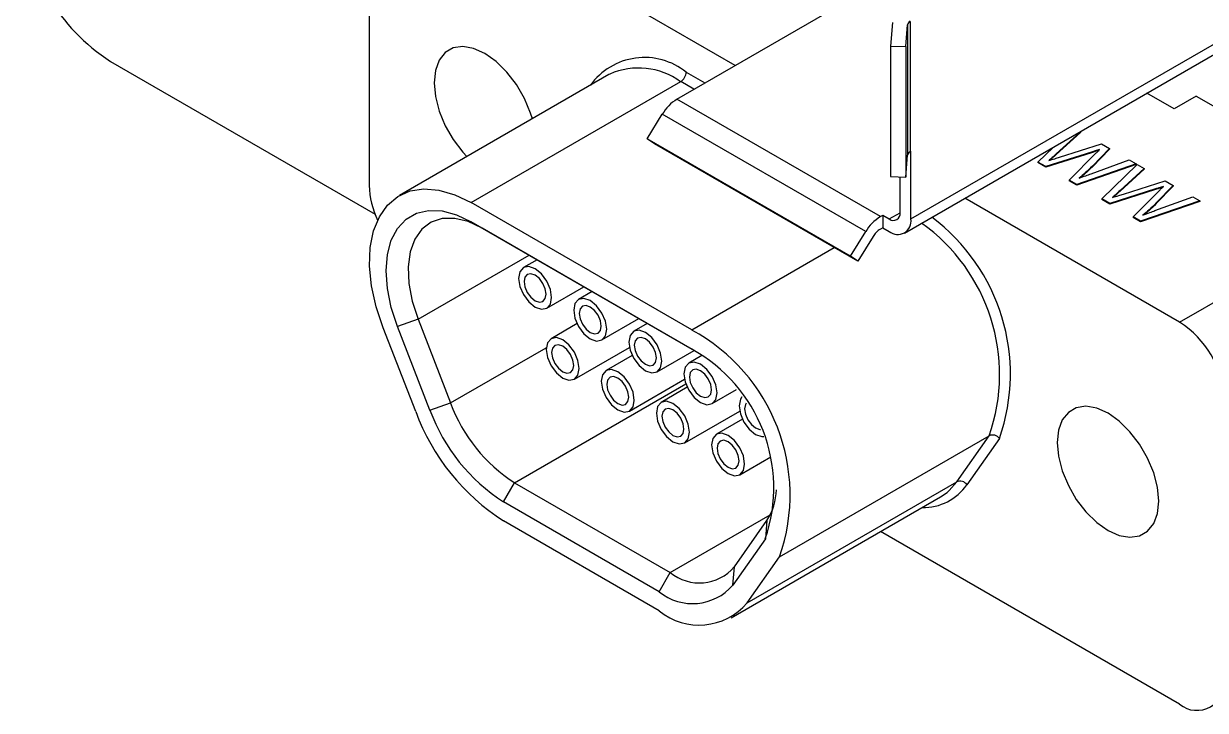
# Model space of a CAD drawing. Header units: millimetres. Extents: x 43 to 185, y 122 to 254.
# Drawn here: x 117.43 to 136.68, y 216 to 227.19 of the extents above; entities that cross this region are included whole.
import ezdxf

# ---------------------------------------------------------------- set-up
doc = ezdxf.new("R2010")
doc.units = ezdxf.units.MM

msp = doc.modelspace()

# ---------------------------------------------------------------- linework, layer by layer
at = {"color": 7, "linetype": 'Continuous', "lineweight": 25}
for p, q in [((129.023, 226.503), (123.779, 229.531)), ((123.061, 229.116), (123.061, 224.553)), ((131.886, 224.005), (139.664, 228.495)), ((131.782, 223.776), (139.561, 228.266)), ((128.075, 225.956), (131.693, 228.045)), ((131.583, 227.205), (131.554, 226.818)), ((131.804, 226.811), (131.83, 227.166)), ((131.83, 227.166), (131.83, 225.043)), ((131.874, 227.223), (131.874, 225.1)), ((131.554, 226.818), (131.554, 224.695)), ((131.554, 226.818), (131.804, 226.811)), ((131.804, 226.811), (131.804, 224.688)), ((118.848, 226.57), (123.157, 224.083)), ((126.965, 226.356), (123.553, 224.386)), ((126.98, 226.365), (126.965, 226.356)), ((128.225, 226.396), (128.531, 226.219)), ((124.722, 224.271), (128.135, 226.241)), ((128.351, 226.116), (128.135, 226.241)), ((136.172, 225.798), (135.729, 226.054)), ((136.531, 226.005), (136.172, 225.798)), ((136.531, 226.005), (139.585, 224.243)), ((131.387, 224.043), (128.075, 225.956)), ((127.59, 225.309), (127.835, 225.71)), ((131.148, 223.798), (127.835, 225.71)), ((134.645, 225.425), (134.251, 225.066)), ((134.645, 225.415), (134.251, 225.055)), ((134.642, 225.427), (134.645, 225.425)), ((134.645, 225.425), (134.645, 225.415)), ((130.903, 223.397), (127.59, 225.309)), ((127.71, 225.228), (127.59, 225.309)), ((131.023, 223.315), (127.71, 225.228)), ((134.307, 225.011), (134.987, 225.228)), ((134.987, 225.228), (135.118, 225.152)), ((131.804, 224.688), (131.83, 225.043)), ((131.874, 225.1), (131.886, 225.107)), ((131.886, 224.005), (131.886, 225.107)), ((133.954, 224.932), (134.206, 225.175)), ((134.828, 225.095), (134.083, 224.858)), ((134.828, 225.084), (134.083, 224.847)), ((134.251, 225.066), (134.251, 225.055)), ((134.465, 224.637), (134.894, 225.071)), ((134.828, 225.095), (134.828, 225.084)), ((135.118, 225.152), (134.841, 224.865)), ((135.118, 225.142), (134.841, 224.854)), ((135.118, 225.152), (135.118, 225.142)), ((134.083, 224.858), (133.954, 224.932)), ((133.954, 224.932), (133.954, 224.922)), ((134.083, 224.847), (133.954, 224.922)), ((134.083, 224.858), (134.083, 224.847)), ((135.552, 224.901), (134.585, 224.568)), ((135.552, 224.891), (134.585, 224.557)), ((134.821, 224.741), (135.44, 224.966)), ((134.841, 224.865), (134.841, 224.854)), ((134.994, 224.332), (135.572, 224.89)), ((135.684, 224.825), (135.291, 224.466)), ((135.684, 224.815), (135.291, 224.455)), ((135.44, 224.966), (135.552, 224.901)), ((135.552, 224.901), (135.552, 224.891)), ((135.572, 224.89), (135.684, 224.825)), ((135.684, 224.825), (135.684, 224.815)), ((131.554, 224.695), (131.804, 224.688)), ((131.709, 224.107), (131.709, 224.691)), ((134.585, 224.568), (134.465, 224.637)), ((134.465, 224.637), (134.465, 224.627)), ((134.585, 224.557), (134.465, 224.627)), ((135.347, 224.411), (136.027, 224.627)), ((136.027, 224.627), (136.158, 224.552)), ((134.585, 224.568), (134.585, 224.557)), ((135.868, 224.494), (135.123, 224.257)), ((135.868, 224.484), (135.123, 224.247)), ((135.291, 224.466), (135.291, 224.455)), ((135.505, 224.037), (135.934, 224.471)), ((135.868, 224.494), (135.868, 224.484)), ((136.158, 224.552), (135.881, 224.265)), ((136.158, 224.541), (135.881, 224.254)), ((136.158, 224.552), (136.158, 224.541)), ((128.314, 222.197), (124.722, 224.271)), ((136.262, 222.324), (132.765, 224.343)), ((135.123, 224.257), (134.994, 224.332)), ((134.994, 224.332), (134.994, 224.321)), ((135.123, 224.247), (134.994, 224.321)), ((135.123, 224.257), (135.123, 224.247)), ((136.592, 224.301), (135.625, 223.968)), ((136.592, 224.291), (135.625, 223.957)), ((135.86, 224.14), (136.479, 224.366)), ((135.881, 224.265), (135.881, 224.254)), ((136.262, 222.324), (139.585, 224.243)), ((136.479, 224.366), (136.592, 224.301)), ((136.592, 224.301), (136.592, 224.291)), ((131.387, 224.043), (131.426, 224.066)), ((131.426, 224.066), (131.426, 223.862)), ((131.426, 224.066), (131.532, 224.005)), ((131.532, 224.005), (131.709, 224.107)), ((124.722, 223.959), (128.314, 221.886)), ((124.902, 223.856), (124.722, 223.959)), ((128.323, 221.881), (124.902, 223.856)), ((131.426, 223.862), (131.387, 223.839)), ((131.426, 223.862), (131.532, 223.801)), ((135.625, 223.968), (135.505, 224.037)), ((135.505, 224.037), (135.505, 224.026)), ((135.625, 223.957), (135.505, 224.026)), ((135.625, 223.968), (135.625, 223.957)), ((130.903, 223.397), (131.148, 223.798)), ((131.268, 223.717), (131.023, 223.315)), ((128.314, 222.197), (130.637, 223.538)), ((123.858, 222.371), (125.666, 223.414)), ((125.795, 223.34), (125.574, 223.212)), ((131.023, 223.315), (130.903, 223.397)), ((125.955, 222.552), (126.557, 222.9)), ((126.693, 222.822), (126.472, 222.693)), ((123.858, 222.371), (123.523, 222.253)), ((123.858, 222.371), (124.387, 221.008)), ((126.853, 222.034), (127.455, 222.382)), ((123.819, 220.869), (123.29, 222.232)), ((124.052, 220.89), (123.523, 222.253)), ((126.447, 222.3), (126.023, 222.055)), ((127.591, 222.303), (127.37, 222.175)), ((124.387, 221.008), (125.945, 221.907)), ((126.404, 221.395), (127.3, 221.912)), ((127.345, 221.781), (126.921, 221.536)), ((127.751, 221.515), (128.353, 221.863)), ((128.48, 221.779), (128.268, 221.657)), ((127.302, 220.876), (128.198, 221.394)), ((125.431, 219.709), (128.22, 221.319)), ((128.243, 221.263), (127.819, 221.018)), ((128.649, 220.997), (129.044, 221.225)), ((124.052, 220.89), (124.387, 221.008)), ((128.2, 220.358), (129.096, 220.876)), ((129.141, 220.744), (128.717, 220.499)), ((129.747, 218.505), (133.159, 220.475)), ((132.631, 219.722), (133.159, 220.475)), ((133.327, 220.43), (132.798, 219.677)), ((129.098, 219.839), (129.602, 220.131)), ((125.251, 219.398), (125.431, 219.709)), ((125.431, 219.709), (127.965, 218.246)), ((129.218, 217.752), (132.631, 219.722)), ((128.955, 217.508), (132.368, 219.478)), ((127.786, 217.935), (125.251, 219.398)), ((127.786, 217.624), (125.251, 219.087)), ((127.965, 218.246), (129.594, 219.186)), ((129.009, 218.34), (129.538, 219.092)), ((129.538, 219.092), (129.514, 218.795)), ((136.262, 216.102), (131.391, 218.914)), ((129.514, 218.795), (128.985, 218.042)), ((129.218, 217.752), (129.747, 218.505)), ((128.985, 218.042), (129.009, 218.34)), ((127.786, 217.935), (127.965, 218.246))]:
    msp.add_line(p, q, dxfattribs=at)
at = {"color": 7, "linetype": 'Continuous', "lineweight": 25, "flags": 128}
for points in [[(125.72, 225.637), (125.691, 225.73), (125.593, 225.967), (125.462, 226.194), (125.305, 226.398), (125.131, 226.57), (124.947, 226.7), (124.763, 226.782), (124.588, 226.812), (124.432, 226.789), (124.301, 226.713), (124.202, 226.589), (124.141, 226.423), (124.121, 226.222), (124.141, 225.998), (124.202, 225.761), (124.301, 225.524), (124.432, 225.297), (124.588, 225.093), (124.654, 225.022)], [(123.29, 222.232), (123.176, 222.576), (123.102, 222.914), (123.069, 223.238), (123.08, 223.539), (123.133, 223.809), (123.228, 224.042), (123.361, 224.231), (123.529, 224.372), (123.729, 224.461), (123.954, 224.496), (124.198, 224.475), (124.457, 224.399), (124.722, 224.271)], [(123.523, 222.253), (123.421, 222.565), (123.359, 222.87), (123.338, 223.16), (123.359, 223.425), (123.421, 223.658), (123.523, 223.852), (123.662, 224.001), (123.832, 224.099), (124.03, 224.145), (124.249, 224.136), (124.482, 224.074), (124.722, 223.959)], [(124.902, 223.856), (124.674, 223.962), (124.454, 224.015), (124.25, 224.011), (124.07, 223.951), (123.92, 223.838), (123.806, 223.675), (123.731, 223.468), (123.698, 223.225), (123.709, 222.955), (123.763, 222.666), (123.858, 222.371)], [(126.033, 222.726), (126.013, 222.857), (125.955, 222.992), (125.867, 223.11), (125.764, 223.193), (125.661, 223.229), (125.574, 223.212), (125.515, 223.145), (125.495, 223.037), (125.515, 222.907), (125.574, 222.772), (125.661, 222.654), (125.764, 222.571), (125.867, 222.535), (125.955, 222.552), (126.013, 222.619), (126.033, 222.726)], [(125.944, 222.778), (125.93, 222.865), (125.891, 222.955), (125.833, 223.034), (125.764, 223.089), (125.695, 223.113), (125.637, 223.102), (125.598, 223.057), (125.584, 222.986), (125.598, 222.898), (125.637, 222.809), (125.695, 222.73), (125.764, 222.674), (125.833, 222.651), (125.891, 222.662), (125.93, 222.707), (125.944, 222.778)], [(126.931, 222.208), (126.911, 222.339), (126.853, 222.473), (126.765, 222.591), (126.662, 222.675), (126.559, 222.71), (126.472, 222.693), (126.413, 222.626), (126.393, 222.519), (126.413, 222.388), (126.472, 222.253), (126.559, 222.136), (126.662, 222.052), (126.765, 222.017), (126.853, 222.034), (126.911, 222.101), (126.931, 222.208)], [(126.842, 222.26), (126.828, 222.347), (126.789, 222.437), (126.731, 222.515), (126.662, 222.571), (126.593, 222.595), (126.535, 222.583), (126.496, 222.539), (126.482, 222.467), (126.496, 222.38), (126.535, 222.29), (126.593, 222.212), (126.662, 222.156), (126.731, 222.132), (126.789, 222.143), (126.828, 222.188), (126.842, 222.26)], [(127.829, 221.69), (127.809, 221.82), (127.751, 221.955), (127.663, 222.073), (127.56, 222.156), (127.457, 222.192), (127.37, 222.175), (127.311, 222.108), (127.291, 222.001), (127.311, 221.87), (127.37, 221.735), (127.457, 221.617), (127.56, 221.534), (127.663, 221.498), (127.751, 221.515), (127.809, 221.582), (127.829, 221.69)], [(126.482, 221.569), (126.462, 221.7), (126.404, 221.835), (126.316, 221.953), (126.213, 222.036), (126.11, 222.072), (126.023, 222.055), (125.964, 221.987), (125.944, 221.88), (125.964, 221.749), (126.023, 221.615), (126.11, 221.497), (126.213, 221.414), (126.316, 221.378), (126.404, 221.395), (126.462, 221.462), (126.482, 221.569)], [(126.393, 221.621), (126.379, 221.708), (126.34, 221.798), (126.282, 221.877), (126.213, 221.932), (126.144, 221.956), (126.086, 221.945), (126.047, 221.9), (126.033, 221.828), (126.047, 221.741), (126.086, 221.651), (126.144, 221.573), (126.213, 221.517), (126.282, 221.493), (126.34, 221.505), (126.379, 221.549), (126.393, 221.621)], [(127.74, 221.741), (127.726, 221.829), (127.687, 221.918), (127.629, 221.997), (127.56, 222.052), (127.491, 222.076), (127.433, 222.065), (127.394, 222.02), (127.38, 221.949), (127.394, 221.861), (127.433, 221.772), (127.491, 221.693), (127.56, 221.638), (127.629, 221.614), (127.687, 221.625), (127.726, 221.67), (127.74, 221.741)], [(127.38, 221.051), (127.36, 221.182), (127.302, 221.316), (127.214, 221.434), (127.111, 221.517), (127.008, 221.553), (126.921, 221.536), (126.862, 221.469), (126.842, 221.362), (126.862, 221.231), (126.921, 221.096), (127.008, 220.978), (127.111, 220.895), (127.214, 220.859), (127.302, 220.876), (127.36, 220.943), (127.38, 221.051)], [(128.728, 221.171), (128.707, 221.302), (128.649, 221.437), (128.561, 221.555), (128.458, 221.638), (128.355, 221.674), (128.268, 221.657), (128.209, 221.589), (128.189, 221.482), (128.209, 221.351), (128.268, 221.217), (128.355, 221.099), (128.458, 221.016), (128.561, 220.98), (128.649, 220.997), (128.707, 221.064), (128.728, 221.171)], [(128.638, 221.223), (128.624, 221.31), (128.585, 221.4), (128.527, 221.479), (128.458, 221.534), (128.389, 221.558), (128.331, 221.547), (128.292, 221.502), (128.278, 221.43), (128.292, 221.343), (128.331, 221.253), (128.389, 221.175), (128.458, 221.119), (128.527, 221.095), (128.585, 221.107), (128.624, 221.151), (128.638, 221.223)], [(127.291, 221.103), (127.277, 221.19), (127.238, 221.28), (127.18, 221.358), (127.111, 221.414), (127.042, 221.437), (126.984, 221.426), (126.945, 221.381), (126.931, 221.31), (126.945, 221.223), (126.984, 221.133), (127.042, 221.054), (127.111, 220.999), (127.18, 220.975), (127.238, 220.986), (127.277, 221.031), (127.291, 221.103)], [(128.278, 220.532), (128.258, 220.663), (128.2, 220.798), (128.112, 220.916), (128.009, 220.999), (127.906, 221.035), (127.819, 221.018), (127.76, 220.951), (127.74, 220.843), (127.76, 220.712), (127.819, 220.578), (127.906, 220.46), (128.009, 220.377), (128.112, 220.341), (128.2, 220.358), (128.258, 220.425), (128.278, 220.532)], [(129.13, 221.108), (129.107, 221.071), (129.087, 220.964), (129.107, 220.833), (129.166, 220.698), (129.253, 220.58), (129.356, 220.497), (129.459, 220.461), (129.487, 220.461)], [(129.201, 221.003), (129.19, 220.983), (129.177, 220.912), (129.19, 220.825), (129.229, 220.735), (129.287, 220.656), (129.356, 220.601), (129.425, 220.577), (129.436, 220.576)], [(128.189, 220.584), (128.175, 220.671), (128.136, 220.761), (128.078, 220.84), (128.009, 220.895), (127.94, 220.919), (127.882, 220.908), (127.843, 220.863), (127.829, 220.791), (127.843, 220.704), (127.882, 220.614), (127.94, 220.536), (128.009, 220.48), (128.078, 220.456), (128.136, 220.468), (128.175, 220.513), (128.189, 220.584)], [(135.921, 219.41), (135.9, 219.635), (135.839, 219.872), (135.74, 220.109), (135.61, 220.336), (135.453, 220.54), (135.278, 220.711), (135.095, 220.841), (134.911, 220.924), (134.736, 220.954), (134.579, 220.931), (134.449, 220.855), (134.35, 220.731), (134.289, 220.565), (134.268, 220.364), (134.289, 220.14), (134.35, 219.903), (134.449, 219.665), (134.579, 219.439), (134.736, 219.235), (134.911, 219.063), (135.095, 218.933), (135.278, 218.851), (135.453, 218.821), (135.61, 218.844), (135.74, 218.92), (135.839, 219.044), (135.9, 219.21), (135.921, 219.41)], [(129.177, 220.014), (129.156, 220.145), (129.098, 220.279), (129.01, 220.397), (128.907, 220.48), (128.804, 220.516), (128.717, 220.499), (128.658, 220.432), (128.638, 220.325), (128.658, 220.194), (128.717, 220.059), (128.804, 219.941), (128.907, 219.858), (129.01, 219.822), (129.098, 219.839), (129.156, 219.907), (129.177, 220.014)], [(129.087, 220.066), (129.073, 220.153), (129.034, 220.243), (128.976, 220.321), (128.907, 220.377), (128.838, 220.401), (128.78, 220.389), (128.741, 220.345), (128.728, 220.273), (128.741, 220.186), (128.78, 220.096), (128.838, 220.017), (128.907, 219.962), (128.976, 219.938), (129.034, 219.949), (129.073, 219.994), (129.087, 220.066)], [(132.475, 219.553), (132.51, 219.584), (132.631, 219.722)], [(132.368, 219.478), (132.368, 219.478), (132.475, 219.553)]]:
    msp.add_lwpolyline(points, dxfattribs=at)
at = {"color": 7, "linetype": 'Continuous', "lineweight": 25}
for centre, radius, start, end in [((120.491, 229.152), 3.06, 182.4763, 237.5237), ((131.907, 227.153), 0.0777, 114.9776, 170.4758), ((127.546, 225.545), 1.089, 51.4583, 144.1184), ((127.449, 225.296), 1.167, 54.0337, 113.7124), ((128.03, 226.405), 0.195, 302.6055, 357.3945), ((128.45, 225.351), 0.711, 121.822, 149.709), ((131.907, 225.03), 0.0777, 114.9776, 170.4758), ((124.477, 224.595), 1.417, 181.7256, 205.5602), ((131.762, 223.439), 0.711, 121.822, 149.709), ((131.601, 224.089), 0.109, 230.7967, 9.214), ((131.67, 223.97), 0.218, 230.7967, 9.214), ((130.302, 221.472), 3.027, 340.7606, 54.4996), ((130.323, 221.48), 3.182, 340.7362, 53.3056), ((131.575, 223.537), 0.356, 121.822, 149.709), ((135.421, 221.009), 1.561, 2.6055, 57.3945), ((126.862, 219.509), 3.055, 340.802, 61.6093), ((127.071, 219.625), 2.58, 341.2216, 61.1898), ((126.842, 221.912), 2.616, 200.2271, 237.362), ((127.188, 222.111), 3.59, 200.2271, 237.362), ((126.872, 221.929), 3.006, 200.2271, 237.362), ((133.215, 220.349), 0.138, 36.0257, 113.972), ((132.083, 220.177), 0.872, 268.9354, 325.0664), ((132.687, 219.596), 0.138, 36.0257, 113.972), ((128.68, 219.638), 1.017, 327.5093, 357.6312), ((128.439, 218.827), 0.749, 230.7518, 319.4672), ((128.33, 218.602), 0.861, 230.7518, 319.4672), ((128.436, 218.421), 1.029, 230.7518, 319.4672), ((136.542, 216.446), 0.444, 230.7967, 9.214)]:
    msp.add_arc(centre, radius, start, end, dxfattribs=at)
for points, knots in [([(134.251, 225.066), (134.229, 225.045), (134.189, 225.008), (134.148, 224.971), (134.13, 224.955)], [0, 0, 0, 0, 0.56, 1, 1, 1, 1]), ([(134.13, 224.955), (134.163, 224.966), (134.222, 224.984), (134.281, 225.003), (134.307, 225.011)], [0, 0, 0, 0, 0.560001, 1, 1, 1, 1]), ([(134.251, 225.055), (134.229, 225.035), (134.194, 225.003), (134.16, 224.972), (134.148, 224.961)], [0, 0, 0, 0, 0.654167, 1, 1, 1, 1]), ([(134.959, 225.136), (134.934, 225.128), (134.891, 225.115), (134.847, 225.101), (134.828, 225.095)], [0, 0, 0, 0, 0.559999, 1, 1, 1, 1]), ([(134.944, 225.121), (134.924, 225.115), (134.886, 225.103), (134.847, 225.09), (134.828, 225.084)], [0, 0, 0, 0, 0.502715, 1, 1, 1, 1]), ([(134.894, 225.071), (134.906, 225.083), (134.928, 225.105), (134.949, 225.127), (134.959, 225.136)], [0, 0, 0, 0, 0.560007, 1, 1, 1, 1]), ([(134.841, 224.865), (134.803, 224.828), (134.734, 224.761), (134.658, 224.697), (134.625, 224.669)], [0, 0, 0, 0, 0.559998, 1, 1, 1, 1]), ([(134.841, 224.854), (134.803, 224.817), (134.74, 224.757), (134.672, 224.699), (134.646, 224.677)], [0, 0, 0, 0, 0.617205, 1, 1, 1, 1]), ([(134.625, 224.669), (134.662, 224.683), (134.727, 224.706), (134.792, 224.73), (134.821, 224.741)], [0, 0, 0, 0, 0.5599994, 1, 1, 1, 1]), ([(135.291, 224.466), (135.268, 224.445), (135.228, 224.408), (135.188, 224.371), (135.17, 224.355)], [0, 0, 0, 0, 0.56, 1, 1, 1, 1]), ([(135.291, 224.455), (135.268, 224.435), (135.234, 224.403), (135.199, 224.371), (135.187, 224.36)], [0, 0, 0, 0, 0.654167, 1, 1, 1, 1]), ([(135.998, 224.536), (135.974, 224.528), (135.931, 224.514), (135.887, 224.5), (135.868, 224.494)], [0, 0, 0, 0, 0.559999, 1, 1, 1, 1]), ([(135.983, 224.521), (135.964, 224.515), (135.926, 224.502), (135.887, 224.49), (135.868, 224.484)], [0, 0, 0, 0, 0.502715, 1, 1, 1, 1]), ([(135.934, 224.471), (135.946, 224.483), (135.967, 224.505), (135.989, 224.526), (135.998, 224.536)], [0, 0, 0, 0, 0.560007, 1, 1, 1, 1]), ([(135.17, 224.355), (135.203, 224.365), (135.262, 224.384), (135.321, 224.403), (135.347, 224.411)], [0, 0, 0, 0, 0.560001, 1, 1, 1, 1]), ([(135.881, 224.265), (135.842, 224.228), (135.773, 224.161), (135.698, 224.097), (135.665, 224.069)], [0, 0, 0, 0, 0.559998, 1, 1, 1, 1]), ([(135.881, 224.254), (135.842, 224.217), (135.78, 224.157), (135.712, 224.099), (135.686, 224.077)], [0, 0, 0, 0, 0.6172046, 1, 1, 1, 1]), ([(135.665, 224.069), (135.701, 224.082), (135.767, 224.106), (135.832, 224.13), (135.86, 224.14)], [0, 0, 0, 0, 0.5599994, 1, 1, 1, 1])]:
    msp.add_open_spline(points, degree=3, knots=knots, dxfattribs=at)

doc.saveas('drawing.dxf')
